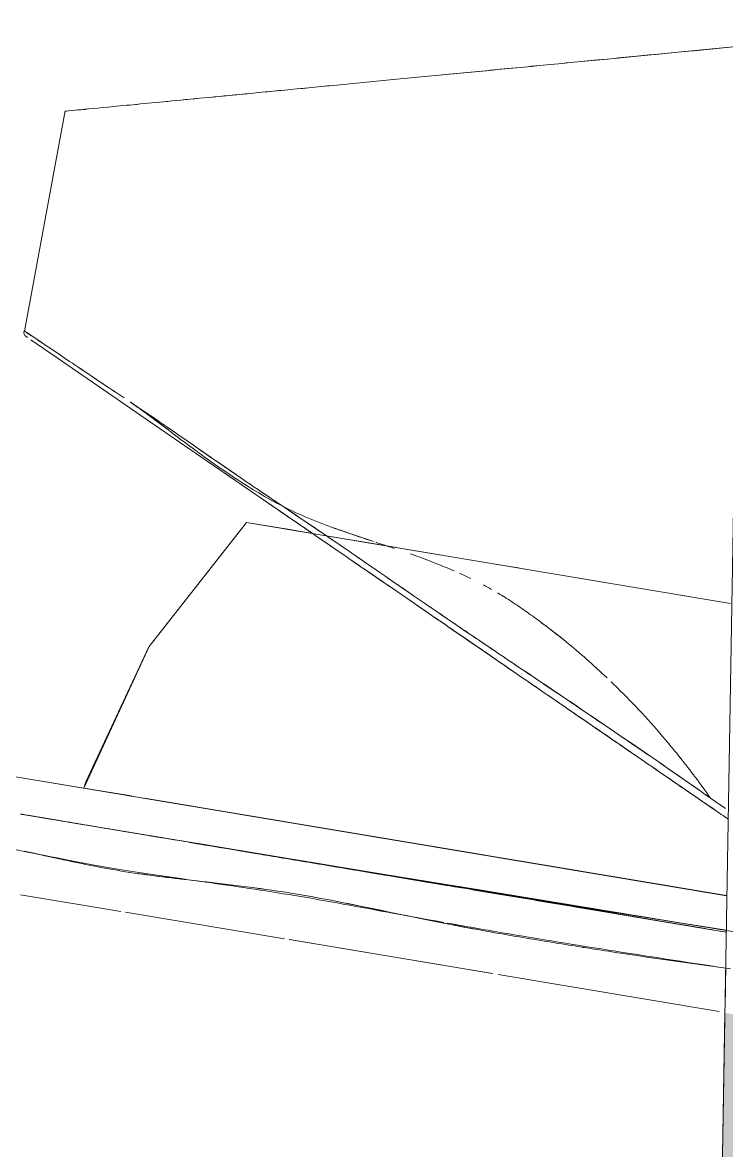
# Model space of a CAD drawing. Header units: millimetres. Extents: x 0 to 102275, y -2706 to 7916.
# Drawn here: x 74053.06 to 74072.58, y 805.5 to 836.8 of the extents above; entities that cross this region are included whole.
import ezdxf

# ---------------------------------------------------------------- set-up
doc = ezdxf.new("R2010")
doc.units = ezdxf.units.MM
doc.layers.add('0-1', color=7, linetype='Continuous', lineweight=9)
doc.layers.add('P-SANR-FIXT', color=7, linetype='Continuous', lineweight=9)
doc.layers.add('0-2', color=7, linetype='Continuous', lineweight=9, transparency=0.7)
doc.layers.add('A-GENM', color=7, linetype='Continuous', lineweight=9, true_color=0x260000)

# ---------------------------------------------------------------- blocks, each defined once
blk = doc.blocks.new('смеситель для раковины - Default-30615600-Развертка 1_15-1')
at = {"layer": '0-2'}
h = blk.add_hatch(color=256, dxfattribs=at)
h.paths.add_polyline_path([(70515.548, 700), (70519.244, 722.446), (70518.299, 722.158), (70514.961, 700)])
h.paths.add_polyline_path([(70530.749, 767.43), (70535.086, 774.725), (70540.121, 780.891), (70548.076, 787.375), (70555.626, 791.54), (70567.211, 795.317), (70588.218, 798.267), (70631.73, 801.931), (70635.3, 802.512), (70650.453, 804.891), (70650.824, 804.614), (70651.069, 803.842), (70651.209, 803.637), (70660.407, 804.734), (70664.819, 808.205), (70663.812, 814.144), (70658.233, 816.297), (70556.093, 807.551), (70553.521, 807.619), (70551.934, 807.553), (70551.847, 805.93), (70531.454, 809.321), (70530.758, 767.981)])
at = {"layer": '0-1'}
for p, q in [((70513.154, 834.344), (70512.022, 828.234)), ((70518.185, 822.927), (70517.031, 821.456)), ((70516.659, 820.981), (70515.55, 819.567)), ((70511.915, 814.836), (70512.707, 814.704)), ((70512.707, 814.704), (70513.045, 814.648)), ((70513.233, 814.615), (70516.487, 814.072)), ((70514.366, 814.428), (70516.482, 814.077)), ((70516.77, 814.025), (70518.069, 813.808)), ((70516.798, 814.025), (70517.51, 813.907)), ((70517.51, 813.907), (70521.338, 813.274)), ((70518.192, 813.788), (70522.105, 813.136)), ((70521.508, 813.246), (70523.605, 812.902)), ((70522.384, 813.09), (70527.671, 812.213)), ((70526.677, 812.396), (70529.636, 811.91)), ((70527.671, 812.213), (70531.493, 811.613)), ((70529.786, 811.885), (70531.493, 811.605))]:
    blk.add_line(p, q, dxfattribs=at)
at = {"layer": '0-1', "flags": 128}
for points in [[(70515.478, 819.474), (70513.729, 815.727), (70513.672, 815.555)], [(70511.919, 814.835), (70512.983, 814.657), (70513.196, 814.622)], [(70513.232, 814.616), (70513.524, 814.568), (70513.886, 814.508)], [(70524.085, 812.823), (70525.816, 812.538), (70526.393, 812.443)]]:
    blk.add_lwpolyline(points, dxfattribs=at)
at = {"layer": 'P-SANR-FIXT'}
for p, q in [((70520.171, 822.595), (70518.185, 822.927)), ((70518.185, 822.927), (70519.33, 822.736)), ((70519.33, 822.736), (70520.171, 822.595)), ((70521.467, 822.378), (70520.171, 822.595)), ((70520.171, 822.595), (70521.467, 822.378)), ((70522.34, 822.232), (70521.467, 822.378)), ((70521.467, 822.378), (70522.34, 822.232)), ((70524.872, 821.808), (70522.592, 822.19)), ((70522.592, 822.19), (70524.872, 821.808)), ((70525.725, 821.666), (70525.139, 821.764)), ((70525.139, 821.764), (70525.725, 821.666)), ((70531.607, 820.681), (70525.855, 821.644)), ((70525.855, 821.644), (70531.607, 820.681)), ((70511.442, 815.929), (70513.452, 815.593)), ((70512.444, 815.761), (70511.442, 815.929)), ((70513.452, 815.593), (70512.444, 815.761)), ((70513.452, 815.593), (70514.981, 815.338)), ((70514.981, 815.338), (70513.452, 815.593)), ((70513.672, 815.555), (70515.06, 815.323)), ((70515.06, 815.323), (70513.672, 815.555)), ((70515.269, 815.288), (70527.652, 813.216)), ((70527.652, 813.216), (70515.269, 815.288)), ((70515.351, 815.276), (70527.682, 813.216)), ((70531.502, 812.578), (70515.351, 815.276)), ((70531.054, 815.279), (70531.469, 814.993)), ((70531.469, 814.993), (70531.054, 815.279)), ((70527.652, 813.216), (70531.499, 812.572)), ((70531.499, 812.572), (70527.652, 813.216)), ((70527.682, 813.216), (70531.502, 812.578)), ((70514.693, 812.134), (70511.916, 812.598)), ((70511.916, 812.598), (70514.693, 812.134)), ((70519.24, 811.375), (70514.823, 812.113)), ((70514.823, 812.113), (70519.24, 811.375)), ((70525, 810.413), (70519.378, 811.352)), ((70519.378, 811.352), (70525, 810.413)), ((70531.291, 809.362), (70525.166, 810.385)), ((70525.166, 810.385), (70531.291, 809.362))]:
    blk.add_line(p, q, dxfattribs=at)
at = {"layer": 'P-SANR-FIXT', "flags": 128}
blk.add_lwpolyline([(70518.801, 823.454), (70516.322, 825.158), (70514.327, 826.529), (70512.929, 827.49), (70512.201, 827.99), (70512.201, 827.99), (70512.929, 827.49), (70514.327, 826.529), (70516.322, 825.158), (70518.801, 823.454)], dxfattribs=at)
at = {"layer": 'P-SANR-FIXT'}
for points in [[(70529.001, 835.862), (70529.942, 835.952), (70530.899, 836.044), (70531.864, 836.137)], [(70531.864, 836.137), (70530.899, 836.044), (70529.942, 835.952), (70529.001, 835.862)], [(70527.376, 835.705), (70527.911, 835.757), (70528.453, 835.809), (70529.001, 835.862)], [(70529.001, 835.862), (70528.453, 835.809), (70527.911, 835.757), (70527.376, 835.705)], [(70525.636, 835.538), (70524.528, 835.431), (70523.46, 835.328), (70522.45, 835.231)], [(70524.021, 835.382), (70524.558, 835.434), (70525.108, 835.487), (70525.668, 835.541)], [(70525.668, 835.541), (70526.227, 835.594), (70526.797, 835.649), (70527.376, 835.705)], [(70527.376, 835.705), (70526.797, 835.649), (70526.227, 835.594), (70525.668, 835.541)], [(70520.962, 835.087), (70521.442, 835.134), (70521.939, 835.182), (70522.45, 835.231)], [(70522.45, 835.231), (70521.939, 835.182), (70521.442, 835.134), (70520.962, 835.087)], [(70522.45, 835.231), (70522.96, 835.28), (70523.484, 835.33), (70524.021, 835.382)], [(70520.962, 835.087), (70519.045, 834.903), (70517.394, 834.744), (70516.121, 834.621)], [(70518.3, 834.831), (70519.112, 834.909), (70520.003, 834.995), (70520.962, 835.087)], [(70516.121, 834.621), (70514.849, 834.499), (70513.954, 834.413), (70513.507, 834.37)], [(70514.505, 834.466), (70514.943, 834.508), (70515.485, 834.56), (70516.121, 834.621)], [(70516.121, 834.621), (70516.758, 834.683), (70517.489, 834.753), (70518.3, 834.831)], [(70513.507, 834.37), (70513.284, 834.348), (70513.172, 834.337), (70513.172, 834.337)], [(70513.172, 834.337), (70513.172, 834.337), (70513.284, 834.348), (70513.507, 834.37)], [(70513.507, 834.37), (70513.731, 834.391), (70514.066, 834.423), (70514.505, 834.466)], [(70512.34, 828.026), (70512.129, 828.166), (70512.022, 828.234), (70512.022, 828.234)], [(70512.022, 828.234), (70512.022, 828.234), (70512.129, 828.167), (70512.34, 828.027)], [(70513.276, 827.395), (70512.865, 827.673), (70512.551, 827.886), (70512.34, 828.026)], [(70514.785, 826.384), (70514.49, 826.581), (70513.941, 826.945), (70513.482, 827.256), (70513.276, 827.395)], [(70519.187, 823.377), (70518.758, 823.666), (70517.925, 824.229), (70517.153, 824.763), (70516.783, 825.019)], [(70520.011, 822.623), (70519.596, 822.908), (70519.192, 823.185), (70518.801, 823.454)], [(70518.801, 823.454), (70519.147, 823.216), (70519.504, 822.971), (70519.868, 822.721)], [(70520.307, 822.619), (70519.926, 822.878), (70519.552, 823.13), (70519.187, 823.377)], [(70520.583, 822.229), (70520.449, 822.321), (70520.316, 822.413), (70520.184, 822.503)], [(70520.184, 822.503), (70520.316, 822.413), (70520.449, 822.321), (70520.583, 822.229)], [(70521.016, 822.63), (70521.243, 822.552), (70521.473, 822.476), (70521.706, 822.398)], [(70521.77, 822.377), (70521.938, 822.321), (70522.108, 822.265), (70522.279, 822.207)], [(70521.565, 821.756), (70521.43, 821.849), (70521.295, 821.941), (70521.162, 822.033)], [(70522.731, 822.052), (70523.136, 821.909), (70523.543, 821.756), (70523.944, 821.582)], [(70521.648, 821.497), (70521.513, 821.59), (70521.378, 821.683), (70521.245, 821.775)], [(70521.245, 821.775), (70521.378, 821.683), (70521.513, 821.59), (70521.648, 821.497)], [(70521.648, 821.497), (70521.773, 821.411), (70521.899, 821.325), (70522.025, 821.238)], [(70524.088, 821.519), (70524.194, 821.471), (70524.299, 821.422), (70524.404, 821.372)], [(70522.406, 821.177), (70522.306, 821.245), (70522.206, 821.314), (70522.107, 821.382)], [(70522.795, 820.91), (70522.688, 820.983), (70522.582, 821.056), (70522.476, 821.129)], [(70524.759, 821.193), (70524.834, 821.153), (70524.908, 821.113), (70524.983, 821.071)], [(70525.156, 820.971), (70525.286, 820.893), (70525.415, 820.812), (70525.543, 820.728)], [(70523.757, 820.048), (70523.404, 820.29), (70523.056, 820.53), (70522.711, 820.767)], [(70522.711, 820.767), (70523.056, 820.53), (70523.404, 820.291), (70523.756, 820.048)], [(70523.74, 820.264), (70523.579, 820.374), (70523.42, 820.482), (70523.261, 820.591)], [(70523.802, 820.017), (70523.857, 819.979), (70523.911, 819.942), (70523.965, 819.905)], [(70525.257, 819.017), (70524.767, 819.354), (70524.281, 819.688), (70523.803, 820.016)], [(70523.965, 819.905), (70524.494, 819.542), (70525.03, 819.173), (70525.572, 818.8)], [(70525.691, 818.941), (70525.572, 819.022), (70525.453, 819.102), (70525.335, 819.182)], [(70527.148, 817.958), (70526.714, 818.251), (70526.283, 818.542), (70525.856, 818.83)], [(70525.98, 818.52), (70526.117, 818.426), (70526.254, 818.332), (70526.391, 818.238)], [(70526.308, 818.294), (70526.208, 818.364), (70526.108, 818.432), (70526.007, 818.501)], [(70527.664, 817.363), (70527.287, 817.622), (70526.912, 817.88), (70526.539, 818.136)], [(70526.803, 817.955), (70526.941, 817.86), (70527.079, 817.765), (70527.217, 817.67)], [(70527.526, 817.703), (70527.4, 817.788), (70527.274, 817.873), (70527.148, 817.958)], [(70527.217, 817.67), (70527.355, 817.575), (70527.494, 817.48), (70527.633, 817.384)], [(70527.665, 817.362), (70527.793, 817.274), (70527.921, 817.186), (70528.05, 817.097)], [(70528.085, 817.324), (70527.965, 817.405), (70527.844, 817.487), (70527.724, 817.568)], [(70528.469, 816.81), (70528.329, 816.906), (70528.189, 817.002), (70528.05, 817.098)], [(70528.05, 817.097), (70528.329, 816.906), (70528.608, 816.714), (70528.889, 816.521)], [(70528.523, 817.026), (70528.417, 817.098), (70528.311, 817.17), (70528.205, 817.242)], [(70528.888, 816.521), (70528.776, 816.598), (70528.664, 816.675), (70528.552, 816.752)], [(70528.899, 816.77), (70528.796, 816.84), (70528.693, 816.911), (70528.589, 816.981)], [(70529.337, 816.47), (70529.191, 816.57), (70529.045, 816.67), (70528.899, 816.77)], [(70529.309, 816.232), (70529.169, 816.328), (70529.028, 816.425), (70528.888, 816.521)], [(70528.889, 816.521), (70529.029, 816.425), (70529.169, 816.328), (70529.309, 816.232)], [(70530.209, 816.406), (70530.498, 816.044), (70530.78, 815.668), (70531.054, 815.279)], [(70529.778, 815.91), (70529.622, 816.017), (70529.465, 816.125), (70529.309, 816.232)], [(70529.309, 816.232), (70529.934, 815.803), (70530.559, 815.373), (70531.185, 814.943)], [(70531.054, 815.279), (70530.589, 815.606), (70530.122, 815.93), (70529.656, 816.251)], [(70531.163, 814.958), (70530.701, 815.276), (70530.239, 815.593), (70529.778, 815.91)], [(70512.74, 814.698), (70512.252, 814.779), (70511.976, 814.826), (70511.927, 814.834)], [(70511.927, 814.834), (70511.976, 814.826), (70512.25, 814.78), (70512.732, 814.699)], [(70512.991, 814.656), (70513.173, 814.625), (70513.377, 814.591), (70513.603, 814.553)], [(70513.577, 814.558), (70513.366, 814.593), (70513.174, 814.625), (70513.002, 814.654)], [(70513.801, 814.52), (70513.724, 814.533), (70513.65, 814.546), (70513.577, 814.558)], [(70517.863, 813.84), (70517.41, 813.916), (70516.978, 813.989), (70516.571, 814.057)], [(70516.613, 814.05), (70516.986, 813.987), (70517.379, 813.921), (70517.79, 813.853)], [(70514.953, 813.253), (70513.718, 813.45), (70512.721, 813.664), (70512.016, 813.803)], [(70512.377, 813.727), (70512.512, 813.698), (70512.655, 813.667), (70512.807, 813.634)], [(70517.068, 812.946), (70516.304, 813.054), (70515.596, 813.151), (70514.953, 813.253)], [(70515.181, 813.183), (70515.762, 813.1), (70516.395, 813.03), (70517.07, 812.952)], [(70517.07, 812.952), (70517.838, 812.864), (70518.661, 812.766), (70519.532, 812.623)], [(70519.525, 812.574), (70518.654, 812.719), (70517.832, 812.838), (70517.068, 812.946)], [(70523.752, 812.855), (70523.926, 812.826), (70524.102, 812.796), (70524.279, 812.767)], [(70524.218, 812.777), (70524.063, 812.803), (70523.909, 812.829), (70523.756, 812.854)], [(70522.279, 812.081), (70521.318, 812.258), (70520.396, 812.429), (70519.525, 812.574)], [(70519.532, 812.623), (70519.967, 812.551), (70520.413, 812.468), (70520.87, 812.378)], [(70520.874, 812.378), (70521.243, 812.305), (70521.619, 812.228), (70522.002, 812.149)], [(70523.659, 811.829), (70523.191, 811.913), (70522.731, 811.998), (70522.279, 812.081)], [(70522.28, 812.091), (70522.759, 811.992), (70523.247, 811.891), (70523.745, 811.793)], [(70525.273, 811.544), (70524.757, 811.633), (70524.248, 811.723), (70523.747, 811.813)], [(70523.922, 811.759), (70524.28, 811.689), (70524.643, 811.621), (70525.01, 811.556)], [(70531.481, 811.562), (70530.726, 811.688), (70529.981, 811.813), (70529.243, 811.936)], [(70529.252, 811.935), (70529.988, 811.811), (70530.731, 811.687), (70531.483, 811.561)], [(70525.267, 811.51), (70525.782, 811.42), (70526.827, 811.249), (70527.888, 811.081), (70528.42, 811)], [(70531.612, 810.543), (70530.557, 810.7), (70528.421, 811.029), (70526.304, 811.368), (70525.273, 811.544)], [(70528.42, 811), (70529.484, 810.837), (70530.554, 810.684), (70531.612, 810.543)]]:
    blk.add_open_spline(points, degree=3, dxfattribs=at)
for points, knots in [([(70512.34, 828.027), (70512.551, 827.886), (70513.022, 827.566), (70513.826, 827.024), (70514.353, 826.67), (70514.638, 826.483), (70514.785, 826.384)], [0.5555556, 0.5555556, 0.5555556, 0.5555556, 0.6111111, 0.6388889, 0.6527778, 0.6666667, 0.6666667, 0.6666667, 0.6666667]), ([(70514.955, 826.268), (70515.048, 826.204), (70515.295, 826.031), (70515.869, 825.604), (70516.727, 824.948), (70517.682, 824.265), (70518.516, 823.743), (70518.958, 823.494), (70519.187, 823.376)], [0.6719737, 0.6719737, 0.6719737, 0.6719737, 0.6805556, 0.6944444, 0.7222222, 0.75, 0.7638889, 0.7777778, 0.7777778, 0.7777778, 0.7777778]), ([(70516.783, 825.019), (70516.414, 825.274), (70515.777, 825.716), (70515.2, 826.106), (70514.956, 826.27)], [0.27777778, 0.27777778, 0.27777778, 0.27777778, 0.30555556, 0.32803213, 0.32803213, 0.32803213, 0.32803213]), ([(70519.187, 823.376), (70519.416, 823.259), (70519.89, 823.039), (70520.514, 822.804), (70520.896, 822.671), (70521.016, 822.63)], [0.77777778, 0.77777778, 0.77777778, 0.77777778, 0.79166667, 0.80555556, 0.81183714, 0.81183714, 0.81183714, 0.81183714]), ([(70520.642, 822.39), (70520.597, 822.421), (70520.484, 822.498), (70520.373, 822.574), (70520.307, 822.619)], [0.191639405, 0.191639405, 0.191639405, 0.191639405, 0.194444444, 0.198552387, 0.198552387, 0.198552387, 0.198552387]), ([(70525.543, 820.728), (70525.671, 820.643), (70525.924, 820.469), (70526.269, 820.22), (70526.487, 820.056), (70526.58, 819.985)], [0.88888889, 0.88888889, 0.88888889, 0.88888889, 0.89583333, 0.90277778, 0.90800303, 0.90800303, 0.90800303, 0.90800303]), ([(70525.227, 819.255), (70525.086, 819.35), (70524.605, 819.675), (70524.131, 819.998), (70523.799, 820.224)], [0.10340601, 0.10340601, 0.10340601, 0.10340601, 0.11111111, 0.12983625, 0.12983625, 0.12983625, 0.12983625]), ([(70526.583, 819.982), (70526.737, 819.865), (70527.281, 819.435), (70527.81, 818.969), (70528.183, 818.616)], [0.90806313, 0.90806313, 0.90806313, 0.90806313, 0.91666667, 0.93880944, 0.93880944, 0.93880944, 0.93880944]), ([(70528.296, 818.508), (70528.353, 818.454), (70528.873, 817.948), (70529.515, 817.255), (70530.075, 816.573), (70530.207, 816.408)], [0.94105311, 0.94105311, 0.94105311, 0.94105311, 0.94444444, 0.97222222, 0.98090437, 0.98090437, 0.98090437, 0.98090437]), ([(70516.23, 814.114), (70515.947, 814.161), (70515.3, 814.269), (70514.634, 814.381), (70514.251, 814.445), (70514.169, 814.459)], [0.5801902, 0.5801902, 0.5801902, 0.5801902, 0.625, 0.6875, 0.7048748, 0.7048748, 0.7048748, 0.7048748]), ([(70514.176, 814.457), (70514.266, 814.442), (70514.66, 814.376), (70515.326, 814.265), (70515.96, 814.159), (70516.228, 814.114)], [0.2934241, 0.2934241, 0.2934241, 0.2934241, 0.3125, 0.375, 0.4175087, 0.4175087, 0.4175087, 0.4175087]), ([(70512.983, 813.596), (70513.06, 813.579), (70513.632, 813.456), (70514.302, 813.317), (70514.946, 813.218)], [0.2839562, 0.2839562, 0.2839562, 0.2839562, 0.3, 0.4, 0.4, 0.4, 0.4]), ([(70521.026, 813.311), (70520.961, 813.322), (70520.361, 813.423), (70519.525, 813.562), (70518.555, 813.725), (70518.09, 813.802), (70517.863, 813.84)], [0.3673474, 0.3673474, 0.3673474, 0.3673474, 0.375, 0.4375, 0.46875, 0.5, 0.5, 0.5, 0.5]), ([(70518.15, 813.792), (70518.301, 813.767), (70518.689, 813.702), (70519.578, 813.553), (70520.4, 813.416), (70520.983, 813.318), (70521.03, 813.31)], [0.5109097, 0.5109097, 0.5109097, 0.5109097, 0.53125, 0.5625, 0.625, 0.6305234, 0.6305234, 0.6305234, 0.6305234]), ([(70523.488, 812.899), (70523.146, 812.956), (70522.375, 813.085), (70521.63, 813.21), (70521.221, 813.279)], [0.2758287, 0.2758287, 0.2758287, 0.2758287, 0.3125, 0.35981454, 0.35981454, 0.35981454, 0.35981454]), ([(70521.225, 813.278), (70521.653, 813.206), (70522.397, 813.082), (70523.166, 812.953), (70523.485, 812.9)], [0.63803855, 0.63803855, 0.63803855, 0.63803855, 0.6875, 0.72182665, 0.72182665, 0.72182665, 0.72182665]), ([(70529.063, 811.966), (70528.676, 812.031), (70527.658, 812.201), (70526.026, 812.474), (70524.812, 812.678), (70524.218, 812.777)], [0.0870195, 0.0870195, 0.0870195, 0.0870195, 0.125, 0.1875, 0.25, 0.25, 0.25, 0.25]), ([(70524.279, 812.767), (70524.872, 812.668), (70526.081, 812.465), (70527.694, 812.195), (70528.696, 812.028), (70529.072, 811.965)], [0.75, 0.75, 0.75, 0.75, 0.8125, 0.875, 0.9122674, 0.9122674, 0.9122674, 0.9122674])]:
    blk.add_open_spline(points, degree=3, knots=knots, dxfattribs=at)
blk = doc.blocks.new('TOY_Диспансер мыло - Дозатор Elegance new 11654 019001 хром-30593950-Развертка 1_15-1')
at = {"layer": 'A-GENM'}
for p, q in [((70531.495, 811.743), (70531.489, 811.368)), ((70531.475, 810.563), (70531.468, 810.138)), ((70531.466, 810.001), (70531.458, 809.518)), ((70531.454, 809.335), (70531.372, 804.428))]:
    blk.add_line(p, q, dxfattribs=at)
blk = doc.blocks.new('смеситель для раковины - Default-30607276-Развертка 1_15-1')
at = {"layer": '0-1'}
for p, q in [((70513.154, 834.344), (70512.022, 828.234)), ((70511.919, 814.835), (70512.509, 814.737)), ((70513.233, 814.615), (70516.487, 814.072)), ((70516.77, 814.025), (70522.105, 813.136))]:
    blk.add_line(p, q, dxfattribs=at)
at = {"layer": '0-1', "flags": 128}
for points in [[(70512.019, 828.243), (70512.011, 828.197), (70512.016, 828.154), (70512.032, 828.117), (70512.107, 828.055)], [(70513.672, 815.556), (70515.485, 819.487), (70518.185, 822.927)], [(70511.915, 814.836), (70513.524, 814.568), (70517.51, 813.907), (70521.508, 813.246), (70525.816, 812.538), (70531.493, 811.605)], [(70512.509, 814.737), (70512.983, 814.657), (70513.196, 814.622)], [(70522.384, 813.09), (70527.671, 812.213), (70531.493, 811.613)], [(70531.493, 811.605), (70535.573, 810.933), (70572.581, 809.88), (70628.594, 800.635)]]:
    blk.add_lwpolyline(points, dxfattribs=at)
at = {"layer": 'P-SANR-FIXT'}
for p, q in [((70514.327, 826.529), (70512.929, 827.49)), ((70520.171, 822.595), (70518.185, 822.927)), ((70518.185, 822.927), (70520.171, 822.595)), ((70531.607, 820.681), (70520.171, 822.595)), ((70520.171, 822.595), (70531.607, 820.681)), ((70511.442, 815.929), (70513.452, 815.593)), ((70531.502, 812.578), (70511.442, 815.929)), ((70513.452, 815.593), (70514.981, 815.338)), ((70513.672, 815.555), (70515.06, 815.323)), ((70515.06, 815.323), (70513.672, 815.555)), ((70515.269, 815.288), (70531.499, 812.572)), ((70531.499, 812.572), (70515.269, 815.288)), ((70515.351, 815.276), (70525.584, 813.567)), ((70531.469, 814.993), (70531.054, 815.279)), ((70531.054, 815.279), (70531.469, 814.993)), ((70525.584, 813.567), (70531.502, 812.578)), ((70514.698, 812.134), (70511.916, 812.598)), ((70511.916, 812.598), (70514.698, 812.134)), ((70519.24, 811.375), (70514.823, 812.113)), ((70514.823, 812.113), (70519.24, 811.375)), ((70525.01, 810.411), (70519.371, 811.353)), ((70519.371, 811.353), (70525.01, 810.411)), ((70531.291, 809.362), (70525.166, 810.385)), ((70525.166, 810.385), (70531.291, 809.362))]:
    blk.add_line(p, q, dxfattribs=at)
at = {"layer": 'P-SANR-FIXT', "flags": 128}
for points in [[(70512.929, 827.49), (70512.201, 827.99), (70512.201, 827.99), (70512.929, 827.49), (70514.327, 826.529), (70516.322, 825.158), (70518.801, 823.454)], [(70518.801, 823.454), (70516.322, 825.158), (70514.327, 826.529)]]:
    blk.add_lwpolyline(points, dxfattribs=at)
at = {"layer": 'P-SANR-FIXT'}
for points, knots in [([(70531.864, 836.137), (70530.337, 835.99), (70526.43, 835.614), (70520.696, 835.062), (70515.743, 834.585), (70513.507, 834.37), (70513.172, 834.337), (70513.172, 834.337)], [-0.9586797, -0.9586797, -0.9586797, -0.9586797, -0.8888889, -0.7777778, -0.6666667, -0.5555556, -0.5, -0.5, -0.5, -0.5]), ([(70512.025, 828.238), (70512.025, 828.238), (70512.235, 828.097), (70513.022, 827.567), (70513.941, 826.945), (70514.49, 826.582), (70514.785, 826.384)], [0.5000002, 0.5000002, 0.5000002, 0.5000002, 0.5555556, 0.6111111, 0.6388889, 0.6666667, 0.6666667, 0.6666667, 0.6666667]), ([(70514.785, 826.384), (70514.638, 826.483), (70514.353, 826.67), (70513.826, 827.023), (70513.022, 827.567), (70512.55, 827.885), (70512.34, 828.027)], [0.3333333, 0.3333333, 0.3333333, 0.3333333, 0.3472222, 0.3611111, 0.3888889, 0.4444444, 0.4444444, 0.4444444, 0.4444444]), ([(70519.187, 823.376), (70518.958, 823.494), (70518.516, 823.743), (70517.682, 824.265), (70516.727, 824.948), (70515.869, 825.604), (70515.295, 826.031), (70515.048, 826.204), (70514.955, 826.268)], [0.2222222, 0.2222222, 0.2222222, 0.2222222, 0.2361111, 0.25, 0.2777778, 0.3055556, 0.3194444, 0.3280263, 0.3280263, 0.3280263, 0.3280263]), ([(70514.956, 826.27), (70515.352, 826.003), (70516.274, 825.374), (70517.622, 824.436), (70518.86, 823.594), (70520.157, 822.727), (70521.863, 821.55), (70524.035, 820.053), (70527.094, 818.007), (70529.477, 816.387), (70531.054, 815.279)], [0.6719679, 0.6719679, 0.6719679, 0.6719679, 0.7083333, 0.75, 0.7708333, 0.7916667, 0.8333333, 0.875, 0.9166667, 1, 1, 1, 1]), ([(70518.801, 823.454), (70519.693, 822.841), (70521.843, 821.364), (70524.217, 819.732), (70525.573, 818.8)], [0, 0, 0, 0, 0.444444, 1, 1, 1, 1]), ([(70521.706, 822.398), (70521.35, 822.517), (70520.731, 822.722), (70519.89, 823.039), (70519.416, 823.259), (70519.187, 823.376)], [0.17630823, 0.17630823, 0.17630823, 0.17630823, 0.19444444, 0.20833333, 0.22222222, 0.22222222, 0.22222222, 0.22222222]), ([(70528.183, 818.616), (70527.81, 818.969), (70527.19, 819.514), (70526.426, 820.108), (70525.924, 820.469), (70525.671, 820.643), (70525.543, 820.728)], [0.06119056, 0.06119056, 0.06119056, 0.06119056, 0.08333333, 0.09722222, 0.10416667, 0.11111111, 0.11111111, 0.11111111, 0.11111111]), ([(70525.573, 818.8), (70526.061, 818.465), (70527.294, 817.617), (70528.55, 816.754), (70529.309, 816.232)], [0, 0, 0, 0, 0.4, 1, 1, 1, 1]), ([(70530.207, 816.408), (70530.075, 816.573), (70529.515, 817.255), (70528.873, 817.948), (70528.353, 818.454), (70528.296, 818.508)], [0.01909563, 0.01909563, 0.01909563, 0.01909563, 0.02777778, 0.05555556, 0.05894689, 0.05894689, 0.05894689, 0.05894689]), ([(70529.309, 816.232), (70529.926, 815.808), (70530.671, 815.296), (70531.417, 814.783), (70531.545, 814.695)], [0, 0, 0, 0, 0.5, 0.6030213, 0.6030213, 0.6030213, 0.6030213]), ([(70513.002, 814.654), (70513.174, 814.625), (70513.596, 814.555), (70514.393, 814.421), (70515.3, 814.269), (70515.947, 814.161), (70516.23, 814.114)], [0.1978428, 0.1978428, 0.1978428, 0.1978428, 0.25, 0.3125, 0.375, 0.4198098, 0.4198098, 0.4198098, 0.4198098]), ([(70516.228, 814.114), (70515.96, 814.159), (70515.326, 814.265), (70514.514, 814.401), (70514.009, 814.485), (70513.809, 814.519)], [0.5824913, 0.5824913, 0.5824913, 0.5824913, 0.625, 0.6875, 0.7337293, 0.7337293, 0.7337293, 0.7337293]), ([(70531.612, 810.543), (70530.554, 810.684), (70528.948, 810.914), (70526.827, 811.249), (70525.259, 811.506), (70523.736, 811.79), (70521.782, 812.195), (70519.485, 812.669), (70517.014, 812.962), (70514.879, 813.198), (70513.148, 813.557), (70511.852, 813.845), (70511.023, 813.986), (70510.804, 814.016), (70510.774, 814.013)], [0, 0, 0, 0, 0.1, 0.15, 0.2, 0.25, 0.3, 0.4, 0.5, 0.6, 0.7, 0.8, 0.9, 1, 1, 1, 1]), ([(70516.571, 814.057), (70516.978, 813.989), (70517.626, 813.88), (70518.555, 813.725), (70519.525, 813.562), (70520.812, 813.347), (70522.462, 813.071), (70523.624, 812.876), (70524.218, 812.777)], [0.4375, 0.4375, 0.4375, 0.4375, 0.5, 0.53125, 0.5625, 0.625, 0.6875, 0.75, 0.75, 0.75, 0.75]), ([(70524.279, 812.767), (70523.687, 812.866), (70522.526, 813.06), (70520.871, 813.337), (70519.578, 813.553), (70518.689, 813.702), (70518.301, 813.767), (70518.15, 813.792)], [0.25, 0.25, 0.25, 0.25, 0.3125, 0.375, 0.4375, 0.46875, 0.4890903, 0.4890903, 0.4890903, 0.4890903]), ([(70524.218, 812.777), (70524.812, 812.678), (70526.026, 812.474), (70528.441, 812.07), (70530.268, 811.765), (70531.481, 811.562)], [0.75, 0.75, 0.75, 0.75, 0.8125, 0.875, 0.9911674, 0.9911674, 0.9911674, 0.9911674]), ([(70531.483, 811.561), (70530.286, 811.762), (70528.478, 812.064), (70526.081, 812.465), (70524.872, 812.668), (70524.279, 812.767)], [0.0089049, 0.0089049, 0.0089049, 0.0089049, 0.125, 0.1875, 0.25, 0.25, 0.25, 0.25])]:
    blk.add_open_spline(points, degree=3, knots=knots, dxfattribs=at)
for points in [[(70529.001, 835.862), (70529.942, 835.952), (70530.899, 836.044), (70531.864, 836.137)], [(70527.376, 835.705), (70527.911, 835.757), (70528.453, 835.809), (70529.001, 835.862)], [(70522.45, 835.231), (70523.47, 835.329), (70524.548, 835.433), (70525.668, 835.541)], [(70525.668, 835.541), (70526.227, 835.594), (70526.797, 835.649), (70527.376, 835.705)], [(70520.962, 835.087), (70521.442, 835.134), (70521.939, 835.182), (70522.45, 835.231)], [(70516.121, 834.621), (70517.394, 834.744), (70519.045, 834.903), (70520.962, 835.087)], [(70513.507, 834.37), (70513.954, 834.413), (70514.849, 834.499), (70516.121, 834.621)], [(70513.172, 834.337), (70513.172, 834.337), (70513.284, 834.348), (70513.507, 834.37)], [(70512.34, 828.027), (70512.13, 828.168), (70512.025, 828.239), (70512.025, 828.238)], [(70520.011, 822.623), (70519.596, 822.908), (70519.192, 823.185), (70518.801, 823.454)], [(70520.583, 822.229), (70520.449, 822.321), (70520.316, 822.413), (70520.184, 822.503)], [(70522.279, 822.207), (70522.108, 822.265), (70521.938, 822.321), (70521.77, 822.377)], [(70523.944, 821.582), (70523.543, 821.756), (70523.136, 821.909), (70522.731, 822.052)], [(70522.151, 821.152), (70521.729, 821.442), (70521.314, 821.727), (70520.907, 822.007)], [(70524.404, 821.372), (70524.299, 821.422), (70524.194, 821.471), (70524.088, 821.519)], [(70524.983, 821.071), (70524.908, 821.113), (70524.834, 821.153), (70524.759, 821.193)], [(70525.543, 820.728), (70525.415, 820.812), (70525.286, 820.893), (70525.156, 820.971)], [(70523.756, 820.048), (70523.404, 820.29), (70523.056, 820.53), (70522.711, 820.767)], [(70525.572, 818.8), (70524.974, 819.211), (70524.383, 819.617), (70523.803, 820.017)], [(70526.391, 818.238), (70526.254, 818.332), (70526.117, 818.426), (70525.98, 818.52)], [(70527.633, 817.384), (70527.355, 817.575), (70527.078, 817.765), (70526.803, 817.955)], [(70529.309, 816.232), (70528.748, 816.618), (70528.188, 817.002), (70527.633, 817.384)], [(70531.054, 815.279), (70530.78, 815.668), (70530.498, 816.044), (70530.209, 816.406)], [(70531.185, 814.943), (70530.559, 815.373), (70529.934, 815.803), (70529.309, 816.232)], [(70512.937, 814.665), (70512.328, 814.767), (70511.983, 814.824), (70511.927, 814.834)], [(70511.927, 814.834), (70511.983, 814.824), (70512.33, 814.766), (70512.948, 814.663)], [(70513.603, 814.553), (70513.377, 814.591), (70513.173, 814.625), (70512.991, 814.656)], [(70517.91, 813.833), (70517.455, 813.909), (70517.022, 813.981), (70516.613, 814.05)], [(70512.016, 813.803), (70512.721, 813.664), (70513.718, 813.45), (70514.953, 813.253)], [(70514.953, 813.253), (70515.596, 813.151), (70516.304, 813.054), (70517.068, 812.946)], [(70517.068, 812.946), (70517.832, 812.838), (70518.654, 812.719), (70519.525, 812.574)], [(70519.525, 812.574), (70520.396, 812.429), (70521.318, 812.258), (70522.279, 812.081)], [(70522.279, 812.081), (70522.731, 811.998), (70523.191, 811.913), (70523.659, 811.829)], [(70523.747, 811.813), (70524.248, 811.723), (70524.757, 811.633), (70525.273, 811.544)], [(70525.273, 811.544), (70526.304, 811.368), (70528.421, 811.029), (70530.557, 810.7), (70531.612, 810.543)]]:
    blk.add_open_spline(points, degree=3, dxfattribs=at)
blk = doc.blocks.new('TOY_Диспансер мыло - Дозатор Elegance new 11654 019001 хром-30615784-Развертка 1_15-1')
at = {"layer": 'A-GENM'}
blk.add_line((70532.188, 852.876), (70530, 722.946), dxfattribs=at)

msp = doc.modelspace()

# ---------------------------------------------------------------- block references
at = {"layer": 'P-SANR-FIXT'}
for name in ['TOY_Диспансер мыло - Дозатор Elegance new 11654 019001 хром-30593950-Развертка 1_15-1', 'TOY_Диспансер мыло - Дозатор Elegance new 11654 019001 хром-30615784-Развертка 1_15-1', 'смеситель для раковины - Default-30615600-Развертка 1_15-1', 'смеситель для раковины - Default-30607276-Развертка 1_15-1']:
    msp.add_blockref(name, (3541.088, 0), dxfattribs=at)

doc.saveas('drawing.dxf')
